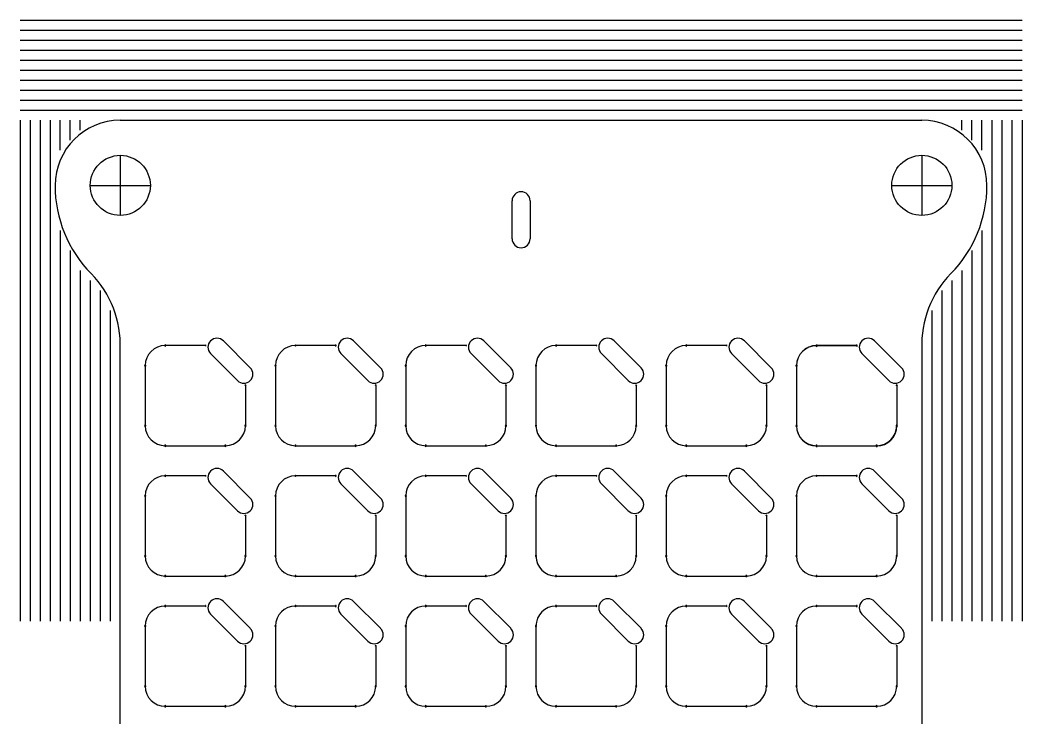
# Model space of a CAD drawing. Extents: x 165 to 265, y 127 to 237.
# Drawn here: x 164.6 to 264.6, y 167.2 to 236.8 of the extents above; entities that cross this region are included whole.
import ezdxf

# ---------------------------------------------------------------- set-up
doc = ezdxf.new("R2010")
doc.units = 0
doc.header["$LTSCALE"] = 10
for name, color, linetype in [('20', 7, 'CONTINUOUS'), ('22', 7, 'CONTINUOUS'), ('Layer_1', 7, 'CONTINUOUS')]:
    doc.layers.add(name, color=color, linetype=linetype)

msp = doc.modelspace()

# ---------------------------------------------------------------- linework, layer by layer
at = {"layer": '20', "color": 178, "linetype": 'CONTINUOUS'}
for p, q in [((174.56, 226.81), (254.56, 226.81)), ((213.67, 214.98), (213.67, 218.78)), ((215.47, 218.78), (215.47, 214.98)), ((174.56, 131.81), (174.56, 204.01)), ((184.85, 204.79), (187.54, 202.11)), ((197.85, 204.79), (200.54, 202.11)), ((210.85, 204.79), (213.54, 202.11)), ((223.85, 204.79), (226.54, 202.11)), ((236.85, 204.79), (239.54, 202.11)), ((249.85, 204.79), (252.54, 202.11)), ((254.56, 204.01), (254.56, 131.81)), ((186.26, 200.83), (183.58, 203.52)), ((199.26, 200.83), (196.58, 203.52)), ((212.26, 200.83), (209.58, 203.52)), ((225.26, 200.83), (222.58, 203.52)), ((238.26, 200.83), (235.58, 203.52)), ((251.26, 200.83), (248.58, 203.52)), ((184.85, 191.79), (187.54, 189.11)), ((197.85, 191.79), (200.54, 189.11)), ((210.85, 191.79), (213.54, 189.11)), ((223.85, 191.79), (226.54, 189.11)), ((236.85, 191.79), (239.54, 189.11)), ((249.85, 191.79), (252.54, 189.11)), ((186.26, 187.83), (183.58, 190.52)), ((199.26, 187.83), (196.58, 190.52)), ((212.26, 187.83), (209.58, 190.52)), ((225.26, 187.83), (222.58, 190.52)), ((238.26, 187.83), (235.58, 190.52)), ((251.26, 187.83), (248.58, 190.52)), ((184.85, 178.79), (187.54, 176.11)), ((197.85, 178.79), (200.54, 176.11)), ((210.85, 178.79), (213.54, 176.11)), ((223.85, 178.79), (226.54, 176.11)), ((236.85, 178.79), (239.54, 176.11)), ((249.85, 178.79), (252.54, 176.11)), ((186.26, 174.83), (183.58, 177.52)), ((199.26, 174.83), (196.58, 177.52)), ((212.26, 174.83), (209.58, 177.52)), ((225.26, 174.83), (222.58, 177.52)), ((238.26, 174.83), (235.58, 177.52)), ((251.26, 174.83), (248.58, 177.52))]:
    msp.add_line(p, q, dxfattribs=at)
for centre, radius, start, end in [((174.56, 220.31), 6.5, 90, 180), ((254.56, 220.31), 6.5, 0, 90), ((180.61, 220.31), 12.56, 180, 224.498), ((248.5, 220.31), 12.56, 315.502, 0), ((214.57, 218.78), 0.9, 90, 180), ((214.57, 218.78), 0.9, 0, 90), ((214.57, 214.98), 0.9, 180, 270), ((214.57, 214.98), 0.9, 270, 0), ((164.42, 204.4), 10.14, 357.7816, 44.4981), ((264.69, 204.4), 10.14, 135.5019, 182.2184), ((184.21, 204.16), 0.9, 45, 135), ((197.21, 204.16), 0.9, 45, 135), ((210.21, 204.16), 0.9, 45, 135), ((223.21, 204.16), 0.9, 45, 135), ((236.21, 204.16), 0.9, 45, 135), ((249.21, 204.16), 0.9, 45, 135), ((184.21, 204.16), 0.9, 135, 225), ((197.21, 204.16), 0.9, 135, 225), ((210.21, 204.16), 0.9, 135, 225), ((223.21, 204.16), 0.9, 135, 225), ((236.21, 204.16), 0.9, 135, 225), ((249.21, 204.16), 0.9, 135, 225), ((186.9, 201.47), 0.9, 315, 45), ((199.9, 201.47), 0.9, 315, 45), ((212.9, 201.47), 0.9, 315, 45), ((225.9, 201.47), 0.9, 315, 45), ((238.9, 201.47), 0.9, 315, 45), ((251.9, 201.47), 0.9, 315, 45), ((186.9, 201.47), 0.9, 225, 315), ((199.9, 201.47), 0.9, 225, 315), ((212.9, 201.47), 0.9, 225, 315), ((225.9, 201.47), 0.9, 225, 315), ((238.9, 201.47), 0.9, 225, 315), ((251.9, 201.47), 0.9, 225, 315), ((184.21, 191.16), 0.9, 45, 135), ((197.21, 191.16), 0.9, 45, 135), ((210.21, 191.16), 0.9, 45, 135), ((223.21, 191.16), 0.9, 45, 135), ((236.21, 191.16), 0.9, 45, 135), ((249.21, 191.16), 0.9, 45, 135), ((184.21, 191.16), 0.9, 135, 225), ((197.21, 191.16), 0.9, 135, 225), ((210.21, 191.16), 0.9, 135, 225), ((223.21, 191.16), 0.9, 135, 225), ((236.21, 191.16), 0.9, 135, 225), ((249.21, 191.16), 0.9, 135, 225), ((186.9, 188.47), 0.9, 315, 45), ((199.9, 188.47), 0.9, 315, 45), ((212.9, 188.47), 0.9, 315, 45), ((225.9, 188.47), 0.9, 315, 45), ((238.9, 188.47), 0.9, 315, 45), ((251.9, 188.47), 0.9, 315, 45), ((186.9, 188.47), 0.9, 225, 315), ((199.9, 188.47), 0.9, 225, 315), ((212.9, 188.47), 0.9, 225, 315), ((225.9, 188.47), 0.9, 225, 315), ((238.9, 188.47), 0.9, 225, 315), ((251.9, 188.47), 0.9, 225, 315), ((184.21, 178.16), 0.9, 45, 135), ((197.21, 178.16), 0.9, 45, 135), ((210.21, 178.16), 0.9, 45, 135), ((223.21, 178.16), 0.9, 45, 135), ((236.21, 178.16), 0.9, 45, 135), ((249.21, 178.16), 0.9, 45, 135), ((184.21, 178.16), 0.9, 135, 225), ((197.21, 178.16), 0.9, 135, 225), ((210.21, 178.16), 0.9, 135, 225), ((223.21, 178.16), 0.9, 135, 225), ((236.21, 178.16), 0.9, 135, 225), ((249.21, 178.16), 0.9, 135, 225), ((186.9, 175.47), 0.9, 315, 45), ((199.9, 175.47), 0.9, 315, 45), ((212.9, 175.47), 0.9, 315, 45), ((225.9, 175.47), 0.9, 315, 45), ((238.9, 175.47), 0.9, 315, 45), ((251.9, 175.47), 0.9, 315, 45), ((186.9, 175.47), 0.9, 225, 315), ((199.9, 175.47), 0.9, 225, 315), ((212.9, 175.47), 0.9, 225, 315), ((225.9, 175.47), 0.9, 225, 315), ((238.9, 175.47), 0.9, 225, 315), ((251.9, 175.47), 0.9, 225, 315)]:
    msp.add_arc(centre, radius, start, end, dxfattribs=at)
at = {"layer": '22', "color": 250, "linetype": 'CONTINUOUS'}
for p, q in [((183.05, 204.33), (179.05, 204.33)), ((196.05, 204.33), (192.05, 204.33)), ((209.05, 204.33), (205.05, 204.33)), ((222.05, 204.33), (218.05, 204.33)), ((235.05, 204.33), (231.05, 204.33)), ((248.05, 204.33), (244.05, 204.33)), ((248.06, 204.31), (244.06, 204.31)), ((177.05, 202.33), (177.05, 196.33)), ((190.05, 202.33), (190.05, 196.33)), ((203.05, 202.33), (203.05, 196.33)), ((216.05, 202.33), (216.05, 196.33)), ((229.05, 202.33), (229.05, 196.33)), ((242.05, 202.33), (242.05, 196.33)), ((242.06, 202.31), (242.06, 196.31)), ((187.05, 200.33), (187.05, 196.33)), ((200.05, 200.33), (200.05, 196.33)), ((213.05, 200.33), (213.05, 196.33)), ((226.05, 200.33), (226.05, 196.33)), ((239.05, 200.33), (239.05, 196.33)), ((252.05, 200.33), (252.05, 196.33)), ((252.06, 200.31), (252.06, 196.31)), ((179.05, 194.33), (185.05, 194.33)), ((192.05, 194.33), (198.05, 194.33)), ((205.05, 194.33), (211.05, 194.33)), ((218.05, 194.33), (224.05, 194.33)), ((231.05, 194.33), (237.05, 194.33)), ((244.05, 194.33), (250.05, 194.33)), ((244.06, 194.31), (250.06, 194.31)), ((183.05, 191.33), (179.05, 191.33)), ((196.05, 191.33), (192.05, 191.33)), ((209.05, 191.33), (205.05, 191.33)), ((222.05, 191.33), (218.05, 191.33)), ((235.05, 191.33), (231.05, 191.33)), ((248.05, 191.33), (244.05, 191.33)), ((177.05, 189.33), (177.05, 183.33)), ((190.05, 189.33), (190.05, 183.33)), ((203.05, 189.33), (203.05, 183.33)), ((216.05, 189.33), (216.05, 183.33)), ((229.05, 189.33), (229.05, 183.33)), ((242.05, 189.33), (242.05, 183.33)), ((187.05, 187.33), (187.05, 183.33)), ((200.05, 187.33), (200.05, 183.33)), ((213.05, 187.33), (213.05, 183.33)), ((226.05, 187.33), (226.05, 183.33)), ((239.05, 187.33), (239.05, 183.33)), ((252.05, 187.33), (252.05, 183.33)), ((179.05, 181.33), (185.05, 181.33)), ((192.05, 181.33), (198.05, 181.33)), ((205.05, 181.33), (211.05, 181.33)), ((218.05, 181.33), (224.05, 181.33)), ((231.05, 181.33), (237.05, 181.33)), ((244.05, 181.33), (250.05, 181.33)), ((183.05, 178.33), (179.05, 178.33)), ((196.05, 178.33), (192.05, 178.33)), ((209.05, 178.33), (205.05, 178.33)), ((222.05, 178.33), (218.05, 178.33)), ((235.05, 178.33), (231.05, 178.33)), ((248.05, 178.33), (244.05, 178.33)), ((177.05, 176.33), (177.05, 170.33)), ((190.05, 176.33), (190.05, 170.33)), ((203.05, 176.33), (203.05, 170.33)), ((216.05, 176.33), (216.05, 170.33)), ((229.05, 176.33), (229.05, 170.33)), ((242.05, 176.33), (242.05, 170.33)), ((187.05, 174.33), (187.05, 170.33)), ((200.05, 174.33), (200.05, 170.33)), ((213.05, 174.33), (213.05, 170.33)), ((226.05, 174.33), (226.05, 170.33)), ((239.05, 174.33), (239.05, 170.33)), ((252.05, 174.33), (252.05, 170.33)), ((179.05, 168.33), (185.05, 168.33)), ((192.05, 168.33), (198.05, 168.33)), ((205.05, 168.33), (211.05, 168.33)), ((218.05, 168.33), (224.05, 168.33)), ((231.05, 168.33), (237.05, 168.33)), ((244.05, 168.33), (250.05, 168.33))]:
    msp.add_line(p, q, dxfattribs=at)
for centre, radius, start, end in [((179.05, 202.33), 2, 90.0013, 179.9987), ((179.05, 204.33), 0.0635, 90, 270), ((179.05, 204.33), 0.0635, 270, 90), ((183.05, 204.33), 0.0635, 270, 90), ((192.05, 202.33), 2, 90.0013, 179.9987), ((192.05, 204.33), 0.0635, 90, 270), ((192.05, 204.33), 0.0635, 270, 90), ((196.05, 204.33), 0.0635, 270, 90), ((205.05, 202.33), 2, 90.0013, 179.9987), ((205.05, 204.33), 0.0635, 90, 270), ((205.05, 204.33), 0.0635, 270, 90), ((209.05, 204.33), 0.0635, 270, 90), ((218.05, 202.33), 2, 90.0013, 179.9987), ((218.05, 204.33), 0.0635, 90, 270), ((218.05, 204.33), 0.0635, 270, 90), ((222.05, 204.33), 0.0635, 270, 90), ((231.05, 202.33), 2, 90.0013, 179.9987), ((231.05, 204.33), 0.0635, 90, 270), ((231.05, 204.33), 0.0635, 270, 90), ((235.05, 204.33), 0.0635, 270, 90), ((244.05, 202.33), 2, 90.0013, 179.9987), ((244.06, 202.31), 2, 90.0013, 179.9987), ((244.05, 204.33), 0.0635, 90, 270), ((244.06, 204.31), 0.0635, 90, 270), ((244.05, 204.33), 0.0635, 270, 90), ((244.06, 204.31), 0.0635, 270, 90), ((248.05, 204.33), 0.0635, 270, 90), ((248.06, 204.31), 0.0635, 270, 90), ((177.05, 202.33), 0.0635, 0, 180), ((177.05, 202.33), 0.0635, 180, 0), ((190.05, 202.33), 0.0635, 0, 180), ((190.05, 202.33), 0.0635, 180, 0), ((203.05, 202.33), 0.0635, 0, 180), ((203.05, 202.33), 0.0635, 180, 0), ((216.05, 202.33), 0.0635, 0, 180), ((216.05, 202.33), 0.0635, 180, 0), ((229.05, 202.33), 0.0635, 0, 180), ((229.05, 202.33), 0.0635, 180, 0), ((242.05, 202.33), 0.0635, 0, 180), ((242.05, 202.33), 0.0635, 180, 0), ((242.06, 202.31), 0.0635, 0, 180), ((242.06, 202.31), 0.0635, 180, 0), ((187.05, 200.33), 0.0635, 0, 180), ((200.05, 200.33), 0.0635, 0, 180), ((213.05, 200.33), 0.0635, 0, 180), ((226.05, 200.33), 0.0635, 0, 180), ((239.05, 200.33), 0.0635, 0, 180), ((252.05, 200.33), 0.0635, 0, 180), ((252.06, 200.31), 0.0635, 0, 180), ((177.05, 196.33), 0.0635, 0, 180), ((177.05, 196.33), 0.0635, 180, 0), ((179.05, 196.33), 2, 180.0013, 269.9987), ((185.05, 196.33), 2, 270.0013, 359.9987), ((187.05, 196.33), 0.0635, 0, 180), ((187.05, 196.33), 0.0635, 180, 0), ((190.05, 196.33), 0.0635, 0, 180), ((190.05, 196.33), 0.0635, 180, 0), ((192.05, 196.33), 2, 180.0013, 269.9987), ((198.05, 196.33), 2, 270.0013, 359.9987), ((200.05, 196.33), 0.0635, 0, 180), ((200.05, 196.33), 0.0635, 180, 0), ((203.05, 196.33), 0.0635, 0, 180), ((203.05, 196.33), 0.0635, 180, 0), ((205.05, 196.33), 2, 180.0013, 269.9987), ((211.05, 196.33), 2, 270.0013, 359.9987), ((213.05, 196.33), 0.0635, 0, 180), ((213.05, 196.33), 0.0635, 180, 0), ((216.05, 196.33), 0.0635, 0, 180), ((216.05, 196.33), 0.0635, 180, 0), ((218.05, 196.33), 2, 180.0013, 269.9987), ((224.05, 196.33), 2, 270.0013, 359.9987), ((226.05, 196.33), 0.0635, 0, 180), ((226.05, 196.33), 0.0635, 180, 0), ((229.05, 196.33), 0.0635, 0, 180), ((229.05, 196.33), 0.0635, 180, 0), ((231.05, 196.33), 2, 180.0013, 269.9987), ((237.05, 196.33), 2, 270.0013, 359.9987), ((239.05, 196.33), 0.0635, 0, 180), ((239.05, 196.33), 0.0635, 180, 0), ((242.05, 196.33), 0.0635, 0, 180), ((242.05, 196.33), 0.0635, 180, 0), ((242.06, 196.31), 0.0635, 0, 180), ((242.06, 196.31), 0.0635, 180, 0), ((244.05, 196.33), 2, 180.0013, 269.9987), ((244.06, 196.31), 2, 180.0013, 269.9987), ((250.05, 196.33), 2, 270.0013, 359.9987), ((250.06, 196.31), 2, 270.0013, 359.9987), ((252.05, 196.33), 0.0635, 0, 180), ((252.05, 196.33), 0.0635, 180, 0), ((252.06, 196.31), 0.0635, 0, 180), ((252.06, 196.31), 0.0635, 180, 0), ((179.05, 194.33), 0.0635, 90, 270), ((179.05, 194.33), 0.0635, 270, 90), ((185.05, 194.33), 0.0635, 90, 270), ((185.05, 194.33), 0.0635, 270, 90), ((192.05, 194.33), 0.0635, 90, 270), ((192.05, 194.33), 0.0635, 270, 90), ((198.05, 194.33), 0.0635, 90, 270), ((198.05, 194.33), 0.0635, 270, 90), ((205.05, 194.33), 0.0635, 90, 270), ((205.05, 194.33), 0.0635, 270, 90), ((211.05, 194.33), 0.0635, 90, 270), ((211.05, 194.33), 0.0635, 270, 90), ((218.05, 194.33), 0.0635, 90, 270), ((218.05, 194.33), 0.0635, 270, 90), ((224.05, 194.33), 0.0635, 90, 270), ((224.05, 194.33), 0.0635, 270, 90), ((231.05, 194.33), 0.0635, 90, 270), ((231.05, 194.33), 0.0635, 270, 90), ((237.05, 194.33), 0.0635, 90, 270), ((237.05, 194.33), 0.0635, 270, 90), ((244.05, 194.33), 0.0635, 90, 270), ((244.06, 194.31), 0.0635, 90, 270), ((244.05, 194.33), 0.0635, 270, 90), ((244.06, 194.31), 0.0635, 270, 90), ((250.05, 194.33), 0.0635, 90, 270), ((250.06, 194.31), 0.0635, 90, 270), ((250.05, 194.33), 0.0635, 270, 90), ((250.06, 194.31), 0.0635, 270, 90), ((179.05, 189.33), 2, 90.0013, 179.9987), ((179.05, 189.33), 2, 90.0013, 179.9987), ((179.05, 191.33), 0.0635, 90, 270), ((179.05, 191.33), 0.0635, 270, 90), ((179.05, 191.33), 0.0635, 270, 90), ((183.05, 191.33), 0.0635, 270, 90), ((192.05, 189.33), 2, 90.0013, 179.9987), ((192.05, 189.33), 2, 90.0013, 179.9987), ((192.05, 191.33), 0.0635, 90, 270), ((192.05, 191.33), 0.0635, 270, 90), ((192.05, 191.33), 0.0635, 270, 90), ((196.05, 191.33), 0.0635, 270, 90), ((205.05, 189.33), 2, 90.0013, 179.9987), ((205.05, 189.33), 2, 90.0013, 179.9987), ((205.05, 191.33), 0.0635, 90, 270), ((205.05, 191.33), 0.0635, 270, 90), ((205.05, 191.33), 0.0635, 270, 90), ((209.05, 191.33), 0.0635, 270, 90), ((218.05, 189.33), 2, 90.0013, 179.9987), ((218.05, 189.33), 2, 90.0013, 179.9987), ((218.05, 191.33), 0.0635, 90, 270), ((218.05, 191.33), 0.0635, 270, 90), ((218.05, 191.33), 0.0635, 270, 90), ((222.05, 191.33), 0.0635, 270, 90), ((231.05, 189.33), 2, 90.0013, 179.9987), ((231.05, 189.33), 2, 90.0013, 179.9987), ((231.05, 191.33), 0.0635, 90, 270), ((231.05, 191.33), 0.0635, 270, 90), ((231.05, 191.33), 0.0635, 270, 90), ((235.05, 191.33), 0.0635, 270, 90), ((244.05, 189.33), 2, 90.0013, 179.9987), ((244.05, 189.33), 2, 90.0013, 179.9987), ((244.05, 191.33), 0.0635, 90, 270), ((244.05, 191.33), 0.0635, 270, 90), ((244.05, 191.33), 0.0635, 270, 90), ((248.05, 191.33), 0.0635, 270, 90), ((177.05, 189.33), 0.0635, 0, 180), ((177.05, 189.33), 0.0635, 180, 0), ((177.05, 189.33), 0.0635, 180, 0), ((190.05, 189.33), 0.0635, 0, 180), ((190.05, 189.33), 0.0635, 180, 0), ((190.05, 189.33), 0.0635, 180, 0), ((203.05, 189.33), 0.0635, 0, 180), ((203.05, 189.33), 0.0635, 180, 0), ((203.05, 189.33), 0.0635, 180, 0), ((216.05, 189.33), 0.0635, 0, 180), ((216.05, 189.33), 0.0635, 180, 0), ((216.05, 189.33), 0.0635, 180, 0), ((229.05, 189.33), 0.0635, 0, 180), ((229.05, 189.33), 0.0635, 180, 0), ((229.05, 189.33), 0.0635, 180, 0), ((242.05, 189.33), 0.0635, 0, 180), ((242.05, 189.33), 0.0635, 180, 0), ((242.05, 189.33), 0.0635, 180, 0), ((187.05, 187.33), 0.0635, 0, 180), ((200.05, 187.33), 0.0635, 0, 180), ((213.05, 187.33), 0.0635, 0, 180), ((226.05, 187.33), 0.0635, 0, 180), ((239.05, 187.33), 0.0635, 0, 180), ((252.05, 187.33), 0.0635, 0, 180), ((177.05, 183.33), 0.0635, 0, 180), ((177.05, 183.33), 0.0635, 0, 180), ((177.05, 183.33), 0.0635, 180, 0), ((179.05, 183.33), 2, 180.0013, 269.9987), ((179.05, 183.33), 2, 180.0013, 269.9987), ((185.05, 183.33), 2, 270.0013, 359.9987), ((185.05, 183.33), 2, 270.0013, 359.9987), ((187.05, 183.33), 0.0635, 0, 180), ((187.05, 183.33), 0.0635, 0, 180), ((187.05, 183.33), 0.0635, 180, 0), ((190.05, 183.33), 0.0635, 0, 180), ((190.05, 183.33), 0.0635, 0, 180), ((190.05, 183.33), 0.0635, 180, 0), ((192.05, 183.33), 2, 180.0013, 269.9987), ((192.05, 183.33), 2, 180.0013, 269.9987), ((198.05, 183.33), 2, 270.0013, 359.9987), ((198.05, 183.33), 2, 270.0013, 359.9987), ((200.05, 183.33), 0.0635, 0, 180), ((200.05, 183.33), 0.0635, 0, 180), ((200.05, 183.33), 0.0635, 180, 0), ((203.05, 183.33), 0.0635, 0, 180), ((203.05, 183.33), 0.0635, 0, 180), ((203.05, 183.33), 0.0635, 180, 0), ((205.05, 183.33), 2, 180.0013, 269.9987), ((205.05, 183.33), 2, 180.0013, 269.9987), ((211.05, 183.33), 2, 270.0013, 359.9987), ((211.05, 183.33), 2, 270.0013, 359.9987), ((213.05, 183.33), 0.0635, 0, 180), ((213.05, 183.33), 0.0635, 0, 180), ((213.05, 183.33), 0.0635, 180, 0), ((216.05, 183.33), 0.0635, 0, 180), ((216.05, 183.33), 0.0635, 0, 180), ((216.05, 183.33), 0.0635, 180, 0), ((218.05, 183.33), 2, 180.0013, 269.9987), ((218.05, 183.33), 2, 180.0013, 269.9987), ((224.05, 183.33), 2, 270.0013, 359.9987), ((224.05, 183.33), 2, 270.0013, 359.9987), ((226.05, 183.33), 0.0635, 0, 180), ((226.05, 183.33), 0.0635, 0, 180), ((226.05, 183.33), 0.0635, 180, 0), ((229.05, 183.33), 0.0635, 0, 180), ((229.05, 183.33), 0.0635, 0, 180), ((229.05, 183.33), 0.0635, 180, 0), ((231.05, 183.33), 2, 180.0013, 269.9987), ((231.05, 183.33), 2, 180.0013, 269.9987), ((237.05, 183.33), 2, 270.0013, 359.9987), ((237.05, 183.33), 2, 270.0013, 359.9987), ((239.05, 183.33), 0.0635, 0, 180), ((239.05, 183.33), 0.0635, 0, 180), ((239.05, 183.33), 0.0635, 180, 0), ((242.05, 183.33), 0.0635, 0, 180), ((242.05, 183.33), 0.0635, 0, 180), ((242.05, 183.33), 0.0635, 180, 0), ((244.05, 183.33), 2, 180.0013, 269.9987), ((244.05, 183.33), 2, 180.0013, 269.9987), ((250.05, 183.33), 2, 270.0013, 359.9987), ((250.05, 183.33), 2, 270.0013, 359.9987), ((252.05, 183.33), 0.0635, 0, 180), ((252.05, 183.33), 0.0635, 0, 180), ((252.05, 183.33), 0.0635, 180, 0), ((179.05, 181.33), 0.0635, 90, 270), ((179.05, 181.33), 0.0635, 270, 90), ((179.05, 181.33), 0.0635, 270, 90), ((185.05, 181.33), 0.0635, 90, 270), ((185.05, 181.33), 0.0635, 90, 270), ((185.05, 181.33), 0.0635, 270, 90), ((192.05, 181.33), 0.0635, 90, 270), ((192.05, 181.33), 0.0635, 270, 90), ((192.05, 181.33), 0.0635, 270, 90), ((198.05, 181.33), 0.0635, 90, 270), ((198.05, 181.33), 0.0635, 90, 270), ((198.05, 181.33), 0.0635, 270, 90), ((205.05, 181.33), 0.0635, 90, 270), ((205.05, 181.33), 0.0635, 270, 90), ((205.05, 181.33), 0.0635, 270, 90), ((211.05, 181.33), 0.0635, 90, 270), ((211.05, 181.33), 0.0635, 90, 270), ((211.05, 181.33), 0.0635, 270, 90), ((218.05, 181.33), 0.0635, 90, 270), ((218.05, 181.33), 0.0635, 270, 90), ((218.05, 181.33), 0.0635, 270, 90), ((224.05, 181.33), 0.0635, 90, 270), ((224.05, 181.33), 0.0635, 90, 270), ((224.05, 181.33), 0.0635, 270, 90), ((231.05, 181.33), 0.0635, 90, 270), ((231.05, 181.33), 0.0635, 270, 90), ((231.05, 181.33), 0.0635, 270, 90), ((237.05, 181.33), 0.0635, 90, 270), ((237.05, 181.33), 0.0635, 90, 270), ((237.05, 181.33), 0.0635, 270, 90), ((244.05, 181.33), 0.0635, 90, 270), ((244.05, 181.33), 0.0635, 270, 90), ((244.05, 181.33), 0.0635, 270, 90), ((250.05, 181.33), 0.0635, 90, 270), ((250.05, 181.33), 0.0635, 90, 270), ((250.05, 181.33), 0.0635, 270, 90), ((179.05, 176.33), 2, 90.0013, 179.9987), ((179.05, 176.33), 2, 90.0013, 179.9987), ((179.05, 178.33), 0.0635, 90, 270), ((179.05, 178.33), 0.0635, 270, 90), ((179.05, 178.33), 0.0635, 270, 90), ((183.05, 178.33), 0.0635, 270, 90), ((192.05, 176.33), 2, 90.0013, 179.9987), ((192.05, 176.33), 2, 90.0013, 179.9987), ((192.05, 178.33), 0.0635, 90, 270), ((192.05, 178.33), 0.0635, 270, 90), ((192.05, 178.33), 0.0635, 270, 90), ((196.05, 178.33), 0.0635, 270, 90), ((205.05, 176.33), 2, 90.0013, 179.9987), ((205.05, 176.33), 2, 90.0013, 179.9987), ((205.05, 178.33), 0.0635, 90, 270), ((205.05, 178.33), 0.0635, 270, 90), ((205.05, 178.33), 0.0635, 270, 90), ((209.05, 178.33), 0.0635, 270, 90), ((218.05, 176.33), 2, 90.0013, 179.9987), ((218.05, 176.33), 2, 90.0013, 179.9987), ((218.05, 178.33), 0.0635, 90, 270), ((218.05, 178.33), 0.0635, 270, 90), ((218.05, 178.33), 0.0635, 270, 90), ((222.05, 178.33), 0.0635, 270, 90), ((231.05, 176.33), 2, 90.0013, 179.9987), ((231.05, 176.33), 2, 90.0013, 179.9987), ((231.05, 178.33), 0.0635, 90, 270), ((231.05, 178.33), 0.0635, 270, 90), ((231.05, 178.33), 0.0635, 270, 90), ((235.05, 178.33), 0.0635, 270, 90), ((244.05, 176.33), 2, 90.0013, 179.9987), ((244.05, 176.33), 2, 90.0013, 179.9987), ((244.05, 178.33), 0.0635, 90, 270), ((244.05, 178.33), 0.0635, 270, 90), ((244.05, 178.33), 0.0635, 270, 90), ((248.05, 178.33), 0.0635, 270, 90), ((177.05, 176.33), 0.0635, 0, 180), ((177.05, 176.33), 0.0635, 180, 0), ((177.05, 176.33), 0.0635, 180, 0), ((190.05, 176.33), 0.0635, 0, 180), ((190.05, 176.33), 0.0635, 180, 0), ((190.05, 176.33), 0.0635, 180, 0), ((203.05, 176.33), 0.0635, 0, 180), ((203.05, 176.33), 0.0635, 180, 0), ((203.05, 176.33), 0.0635, 180, 0), ((216.05, 176.33), 0.0635, 0, 180), ((216.05, 176.33), 0.0635, 180, 0), ((216.05, 176.33), 0.0635, 180, 0), ((229.05, 176.33), 0.0635, 0, 180), ((229.05, 176.33), 0.0635, 180, 0), ((229.05, 176.33), 0.0635, 180, 0), ((242.05, 176.33), 0.0635, 0, 180), ((242.05, 176.33), 0.0635, 180, 0), ((242.05, 176.33), 0.0635, 180, 0), ((187.05, 174.33), 0.0635, 0, 180), ((200.05, 174.33), 0.0635, 0, 180), ((213.05, 174.33), 0.0635, 0, 180), ((226.05, 174.33), 0.0635, 0, 180), ((239.05, 174.33), 0.0635, 0, 180), ((252.05, 174.33), 0.0635, 0, 180), ((177.05, 170.33), 0.0635, 0, 180), ((177.05, 170.33), 0.0635, 0, 180), ((177.05, 170.33), 0.0635, 180, 0), ((179.05, 170.33), 2, 180.0013, 269.9987), ((179.05, 170.33), 2, 180.0013, 269.9987), ((185.05, 170.33), 2, 270.0013, 359.9987), ((185.05, 170.33), 2, 270.0013, 359.9987), ((187.05, 170.33), 0.0635, 0, 180), ((187.05, 170.33), 0.0635, 0, 180), ((187.05, 170.33), 0.0635, 180, 0), ((190.05, 170.33), 0.0635, 0, 180), ((190.05, 170.33), 0.0635, 0, 180), ((190.05, 170.33), 0.0635, 180, 0), ((192.05, 170.33), 2, 180.0013, 269.9987), ((192.05, 170.33), 2, 180.0013, 269.9987), ((198.05, 170.33), 2, 270.0013, 359.9987), ((198.05, 170.33), 2, 270.0013, 359.9987), ((200.05, 170.33), 0.0635, 0, 180), ((200.05, 170.33), 0.0635, 0, 180), ((200.05, 170.33), 0.0635, 180, 0), ((203.05, 170.33), 0.0635, 0, 180), ((203.05, 170.33), 0.0635, 0, 180), ((203.05, 170.33), 0.0635, 180, 0), ((205.05, 170.33), 2, 180.0013, 269.9987), ((205.05, 170.33), 2, 180.0013, 269.9987), ((211.05, 170.33), 2, 270.0013, 359.9987), ((211.05, 170.33), 2, 270.0013, 359.9987), ((213.05, 170.33), 0.0635, 0, 180), ((213.05, 170.33), 0.0635, 0, 180), ((213.05, 170.33), 0.0635, 180, 0), ((216.05, 170.33), 0.0635, 0, 180), ((216.05, 170.33), 0.0635, 0, 180), ((216.05, 170.33), 0.0635, 180, 0), ((218.05, 170.33), 2, 180.0013, 269.9987), ((218.05, 170.33), 2, 180.0013, 269.9987), ((224.05, 170.33), 2, 270.0013, 359.9987), ((224.05, 170.33), 2, 270.0013, 359.9987), ((226.05, 170.33), 0.0635, 0, 180), ((226.05, 170.33), 0.0635, 0, 180), ((226.05, 170.33), 0.0635, 180, 0), ((229.05, 170.33), 0.0635, 0, 180), ((229.05, 170.33), 0.0635, 0, 180), ((229.05, 170.33), 0.0635, 180, 0), ((231.05, 170.33), 2, 180.0013, 269.9987), ((231.05, 170.33), 2, 180.0013, 269.9987), ((237.05, 170.33), 2, 270.0013, 359.9987), ((237.05, 170.33), 2, 270.0013, 359.9987), ((239.05, 170.33), 0.0635, 0, 180), ((239.05, 170.33), 0.0635, 0, 180), ((239.05, 170.33), 0.0635, 180, 0), ((242.05, 170.33), 0.0635, 0, 180), ((242.05, 170.33), 0.0635, 0, 180), ((242.05, 170.33), 0.0635, 180, 0), ((244.05, 170.33), 2, 180.0013, 269.9987), ((244.05, 170.33), 2, 180.0013, 269.9987), ((250.05, 170.33), 2, 270.0013, 359.9987), ((250.05, 170.33), 2, 270.0013, 359.9987), ((252.05, 170.33), 0.0635, 0, 180), ((252.05, 170.33), 0.0635, 0, 180), ((252.05, 170.33), 0.0635, 180, 0), ((179.05, 168.33), 0.0635, 90, 270), ((179.05, 168.33), 0.0635, 270, 90), ((179.05, 168.33), 0.0635, 270, 90), ((185.05, 168.33), 0.0635, 90, 270), ((185.05, 168.33), 0.0635, 90, 270), ((185.05, 168.33), 0.0635, 270, 90), ((192.05, 168.33), 0.0635, 90, 270), ((192.05, 168.33), 0.0635, 270, 90), ((192.05, 168.33), 0.0635, 270, 90), ((198.05, 168.33), 0.0635, 90, 270), ((198.05, 168.33), 0.0635, 90, 270), ((198.05, 168.33), 0.0635, 270, 90), ((205.05, 168.33), 0.0635, 90, 270), ((205.05, 168.33), 0.0635, 270, 90), ((205.05, 168.33), 0.0635, 270, 90), ((211.05, 168.33), 0.0635, 90, 270), ((211.05, 168.33), 0.0635, 90, 270), ((211.05, 168.33), 0.0635, 270, 90), ((218.05, 168.33), 0.0635, 90, 270), ((218.05, 168.33), 0.0635, 270, 90), ((218.05, 168.33), 0.0635, 270, 90), ((224.05, 168.33), 0.0635, 90, 270), ((224.05, 168.33), 0.0635, 90, 270), ((224.05, 168.33), 0.0635, 270, 90), ((231.05, 168.33), 0.0635, 90, 270), ((231.05, 168.33), 0.0635, 270, 90), ((231.05, 168.33), 0.0635, 270, 90), ((237.05, 168.33), 0.0635, 90, 270), ((237.05, 168.33), 0.0635, 90, 270), ((237.05, 168.33), 0.0635, 270, 90), ((244.05, 168.33), 0.0635, 90, 270), ((244.05, 168.33), 0.0635, 270, 90), ((244.05, 168.33), 0.0635, 270, 90), ((250.05, 168.33), 0.0635, 90, 270), ((250.05, 168.33), 0.0635, 90, 270), ((250.05, 168.33), 0.0635, 270, 90)]:
    msp.add_arc(centre, radius, start, end, dxfattribs=at)
at = {"layer": 'Layer_1', "color": 7, "linetype": 'CONTINUOUS'}
for p, q in [((164.56, 236.81), (264.56, 236.81)), ((164.56, 235.81), (264.56, 235.81)), ((164.56, 234.81), (264.56, 234.81)), ((164.56, 233.81), (264.56, 233.81)), ((164.56, 232.81), (264.56, 232.81)), ((164.56, 231.81), (264.56, 231.81)), ((164.56, 230.81), (264.56, 230.81)), ((164.56, 229.81), (264.56, 229.81)), ((164.56, 228.81), (264.56, 228.81)), ((164.56, 227.81), (264.56, 227.81)), ((164.56, 226.81), (164.56, 176.81)), ((165.56, 226.81), (165.56, 176.81)), ((166.56, 226.81), (166.56, 176.81)), ((167.56, 226.81), (167.56, 176.81)), ((168.56, 223.81), (168.56, 226.81)), ((169.56, 224.81), (169.56, 226.81)), ((170.56, 225.81), (170.56, 226.81)), ((258.56, 225.81), (258.56, 226.81)), ((259.56, 224.81), (259.56, 226.81)), ((260.56, 223.81), (260.56, 226.81)), ((261.56, 226.81), (261.56, 176.81)), ((262.56, 226.81), (262.56, 176.81)), ((263.56, 226.81), (263.56, 176.81)), ((264.56, 226.81), (264.56, 176.81)), ((174.56, 223.31), (174.56, 217.31)), ((254.56, 223.31), (254.56, 217.31)), ((171.56, 220.31), (177.56, 220.31)), ((251.56, 220.31), (257.56, 220.31)), ((168.56, 215.81), (168.56, 176.81)), ((260.56, 215.81), (260.56, 176.81)), ((169.56, 213.81), (169.56, 176.81)), ((259.56, 213.81), (259.56, 176.81)), ((170.56, 211.81), (170.56, 176.81)), ((258.56, 211.81), (258.56, 176.81)), ((171.56, 210.81), (171.56, 176.81)), ((257.56, 210.81), (257.56, 176.81)), ((172.56, 209.81), (172.56, 176.81)), ((256.56, 209.81), (256.56, 176.81)), ((173.56, 207.81), (173.56, 176.81)), ((255.56, 207.81), (255.56, 176.81))]:
    msp.add_line(p, q, dxfattribs=at)
for centre in [(174.56, 220.31), (254.56, 220.31)]:
    msp.add_circle(centre, 3, dxfattribs=at)

doc.saveas('drawing.dxf')
